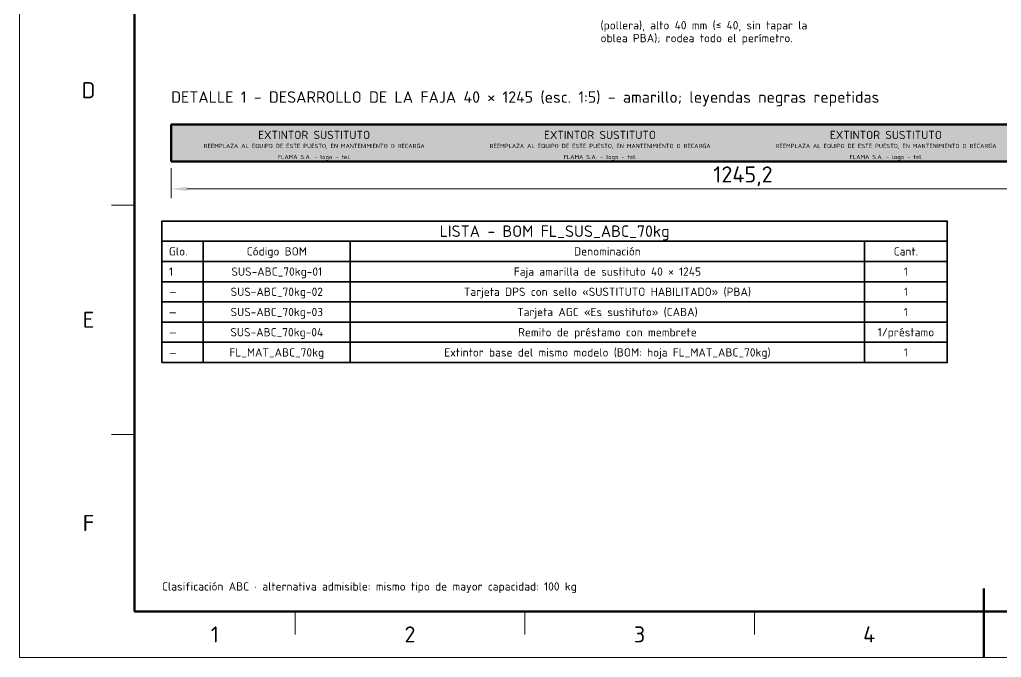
# Model space of a CAD drawing. Header units: millimetres. Extents: x 0 to 420, y 0 to 297.
# Drawn here: x 0 to 213.8, y 0 to 138.9 of the extents above; entities that cross this region are included whole.
import ezdxf
from ezdxf.enums import TextEntityAlignment as Align

# ---------------------------------------------------------------- set-up
doc = ezdxf.new("R2010")
doc.units = ezdxf.units.MM
for name, color, linetype, lineweight in [('01-VISIBLE', 7, 'CONTINUOUS', 70), ('04-COTA', 3, 'CONTINUOUS', 18), ('06-TEXTO', 7, 'CONTINUOUS', 25), ('07-RECUADRO', 7, 'CONTINUOUS', 70), ('08-FINA', 5, 'CONTINUOUS', 18), ('10-ROTULO', 7, 'CONTINUOUS', 35), ('13-GRAFICA', 30, 'CONTINUOUS', 18)]:
    doc.layers.add(name, color=color, linetype=linetype, lineweight=lineweight)
doc.styles.add('ISO3098', font='isocpeur.ttf')
doc.dimstyles.new('FLAMA-IRAM', dxfattribs={"dimtxt": 3.5, "dimasz": 3.5, "dimexe": 2, "dimexo": 1.5, "dimgap": 1, "dimtad": 1, "dimdec": 1, "dimtxsty": 'ISO3098', "dimblk": 'IRAM_FLECHA', "dimblk1": 'IRAM_FLECHA', "dimblk2": 'IRAM_FLECHA', "dimcen": 2.5, "dimclrd": 256, "dimclre": 256, "dimclrt": 256, "dimazin": 3, "dimtfac": 1, "dimtmove": 0, "dimatfit": 3, "dimlwd": 18, "dimlwe": 18})

# ---------------------------------------------------------------- blocks, each defined once
blk = doc.blocks.new('IRAM_FLECHA')
blk.add_solid([(0, 0), (-1, 0.125), (-1, -0.125)])

msp = doc.modelspace()

# ---------------------------------------------------------------- hatches: boundary and pattern name
at = {"layer": '13-GRAFICA', "true_color": 0xffd200}
h = msp.add_hatch(color=7, dxfattribs=at)
h.dxf.hatch_style = 1
h.paths.add_polyline_path([(282.044, 108), (282.044, 116), (33, 116), (33, 108)])

# ---------------------------------------------------------------- linework, layer by layer
at = {"layer": '01-VISIBLE'}
msp.add_lwpolyline([(33, 108), (282.044, 108), (282.044, 116), (33, 116)], close=True, dxfattribs=at)
at = {"layer": '07-RECUADRO'}
msp.add_line((210, 0), (210, 15), dxfattribs=at)
msp.add_lwpolyline([(25, 10), (410, 10), (410, 287), (25, 287)], close=True, dxfattribs=at)
at = {"layer": '08-FINA'}
for p, q in [((25, 98.5), (20, 98.5)), ((25, 48.5), (20, 48.5)), ((60, 10), (60, 5)), ((110, 10), (110, 5)), ((160, 10), (160, 5))]:
    msp.add_line(p, q, dxfattribs=at)
msp.add_lwpolyline([(0, 0), (420, 0), (420, 297), (0, 297)], close=True, dxfattribs=at)
at = {"layer": '10-ROTULO'}
for points in [[(31, 90.6), (202, 90.6), (202, 95), (31, 95)], [(31, 86.2), (40, 86.2), (40, 90.6), (31, 90.6)], [(40, 86.2), (72, 86.2), (72, 90.6), (40, 90.6)], [(72, 86.2), (184, 86.2), (184, 90.6), (72, 90.6)], [(184, 86.2), (202, 86.2), (202, 90.6), (184, 90.6)], [(31, 81.8), (40, 81.8), (40, 86.2), (31, 86.2)], [(40, 81.8), (72, 81.8), (72, 86.2), (40, 86.2)], [(72, 81.8), (184, 81.8), (184, 86.2), (72, 86.2)], [(184, 81.8), (202, 81.8), (202, 86.2), (184, 86.2)], [(31, 77.4), (40, 77.4), (40, 81.8), (31, 81.8)], [(40, 77.4), (72, 77.4), (72, 81.8), (40, 81.8)], [(72, 77.4), (184, 77.4), (184, 81.8), (72, 81.8)], [(184, 77.4), (202, 77.4), (202, 81.8), (184, 81.8)], [(31, 73), (40, 73), (40, 77.4), (31, 77.4)], [(40, 73), (72, 73), (72, 77.4), (40, 77.4)], [(72, 73), (184, 73), (184, 77.4), (72, 77.4)], [(184, 73), (202, 73), (202, 77.4), (184, 77.4)], [(31, 68.6), (40, 68.6), (40, 73), (31, 73)], [(40, 68.6), (72, 68.6), (72, 73), (40, 73)], [(72, 68.6), (184, 68.6), (184, 73), (72, 73)], [(184, 68.6), (202, 68.6), (202, 73), (184, 73)], [(31, 64.2), (40, 64.2), (40, 68.6), (31, 68.6)], [(40, 64.2), (72, 64.2), (72, 68.6), (40, 68.6)], [(72, 64.2), (184, 64.2), (184, 68.6), (72, 68.6)], [(184, 64.2), (202, 64.2), (202, 68.6), (184, 68.6)]]:
    msp.add_lwpolyline(points, close=True, dxfattribs=at)

# ---------------------------------------------------------------- texts
at = {"layer": '06-TEXTO', "style": 'ISO3098'}
for s, height, p in [('(pollera), alto 40 mm (≤ 40, sin tapar la', 1.8, (126.5, 136.2)), ('oblea PBA); rodea todo el perímetro.', 1.8, (126.5, 133.4)), ('DETALLE 1 - DESARROLLO DE LA FAJA 40 × 1245 (esc. 1:5) - amarillo; leyendas negras repetidas', 2.5, (33, 120)), ('Clasificación ABC · alternativa admisible: mismo tipo de mayor capacidad: 100 kg', 1.8, (31, 14))]:
    msp.add_text(s, height=height, dxfattribs=at).set_placement(p, align=Align.BOTTOM_LEFT)
for s, height, p in [('D', 3.5, (15, 123.5)), ('LISTA - BOM FL_SUS_ABC_70kg', 2.5, (116.5, 92.8)), ('Código BOM', 1.8, (56, 88.4)), ('Denominación', 1.8, (128, 88.4)), ('Cant.', 1.8, (193, 88.4)), ('SUS-ABC_70kg-01', 1.8, (56, 84)), ('Faja amarilla de sustituto 40 × 1245', 1.8, (128, 84)), ('1', 1.8, (193, 84)), ('SUS-ABC_70kg-02', 1.8, (56, 79.6)), ('Tarjeta DPS con sello «SUSTITUTO HABILITADO» (PBA)', 1.8, (128, 79.6)), ('1', 1.8, (193, 79.6)), ('E', 3.5, (15, 73.5)), ('SUS-ABC_70kg-03', 1.8, (56, 75.2)), ('Tarjeta AGC «Es sustituto» (CABA)', 1.8, (128, 75.2)), ('1', 1.8, (193, 75.2)), ('SUS-ABC_70kg-04', 1.8, (56, 70.8)), ('Remito de préstamo con membrete', 1.8, (128, 70.8)), ('1/préstamo', 1.8, (193, 70.8)), ('FL_MAT_ABC_70kg', 1.8, (56, 66.4)), ('Extintor base del mismo modelo (BOM: hoja FL_MAT_ABC_70kg)', 1.8, (128, 66.4)), ('1', 1.8, (193, 66.4)), ('F', 3.5, (15, 29.25)), ('1', 3.5, (42.5, 5)), ('2', 3.5, (85, 5)), ('3', 3.5, (135, 5)), ('4', 3.5, (185, 5))]:
    msp.add_text(s, height=height, dxfattribs=at).set_placement(p, align=Align.MIDDLE_CENTER)
for s, p in [('Glo.', (32.5, 88.4)), ('1', (32.5, 84)), ('—', (32.5, 79.6)), ('—', (32.5, 75.2)), ('—', (32.5, 70.8)), ('—', (32.5, 66.4))]:
    msp.add_text(s, height=1.8, dxfattribs=at).set_placement(p, align=Align.MIDDLE_LEFT)
at = {"layer": '13-GRAFICA', "true_color": 0x191919, "style": 'ISO3098'}
for s, height, p in [('EXTINTOR SUSTITUTO', 1.8, (64.131, 113.76)), ('EXTINTOR SUSTITUTO', 1.8, (126.392, 113.76)), ('EXTINTOR SUSTITUTO', 1.8, (188.653, 113.76)), ('REEMPLAZA AL EQUIPO DE ESTE PUESTO, EN MANTENIMIENTO O RECARGA', 0.92, (64.131, 111.36)), ('REEMPLAZA AL EQUIPO DE ESTE PUESTO, EN MANTENIMIENTO O RECARGA', 0.92, (126.392, 111.36)), ('REEMPLAZA AL EQUIPO DE ESTE PUESTO, EN MANTENIMIENTO O RECARGA', 0.92, (188.653, 111.36)), ('FLAMA S.A. - logo - tel.', 0.92, (64.131, 108.96)), ('FLAMA S.A. - logo - tel.', 0.92, (126.392, 108.96)), ('FLAMA S.A. - logo - tel.', 0.92, (188.653, 108.96))]:
    msp.add_text(s, height=height, dxfattribs=at).set_placement(p, align=Align.MIDDLE_CENTER)

# ---------------------------------------------------------------- dimensions: what is measured, and where the dimension line sits
at = {"layer": '04-COTA'}
msp.add_linear_dim(base=(33, 102), p1=(33, 108), p2=(282.044, 108), dimstyle='FLAMA-IRAM', override={"dimlfac": 5}, dxfattribs=at).render()

doc.saveas('drawing.dxf')
